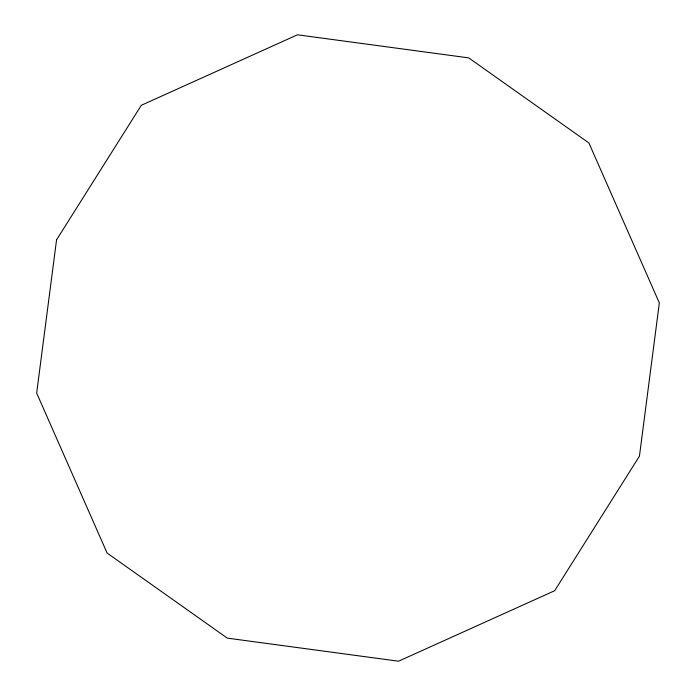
<?xml version="1.0" encoding="UTF-8"?>
<svg xmlns="http://www.w3.org/2000/svg" width="696" height="696" viewBox="0 0 696 696"><rect width="100%" height="100%" fill="white"/><g stroke="black" fill="none" stroke-linecap="round" stroke-linejoin="round"><path stroke-width="1.04" d="M56.559 239.842L36.662 393.083L107.097 553.042L227.305 638.128L398.538 661.2L554.668 590.721L639.441 456.158L659.338 302.917L588.903 142.958L468.695 57.872L297.462 34.8L141.331 105.279L56.559 239.842"/></g></svg>
